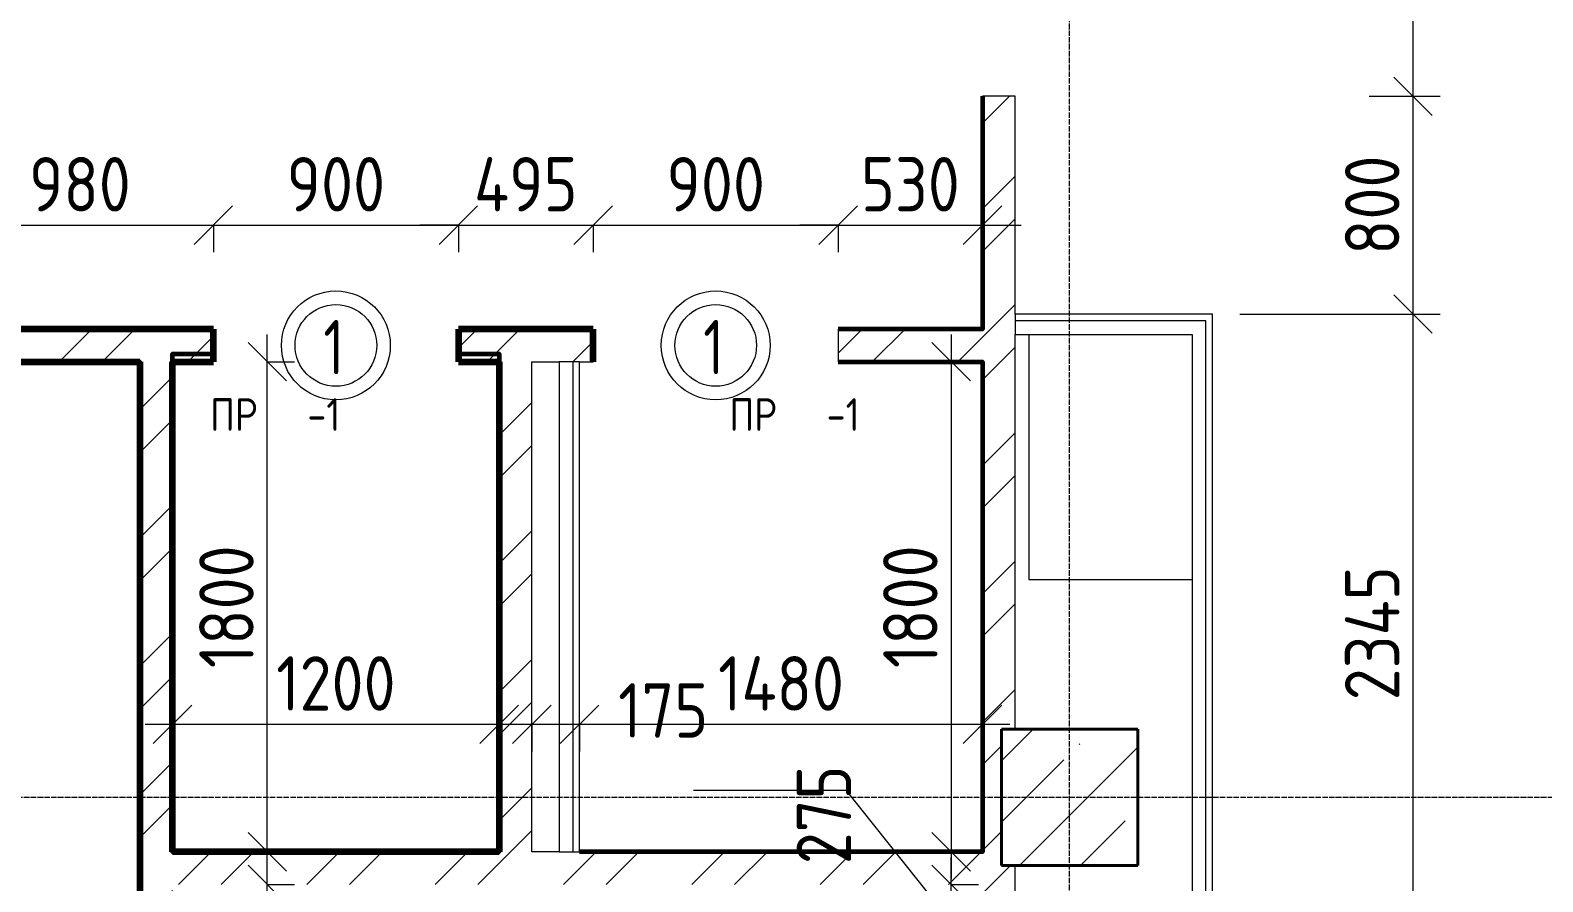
# Model space of a CAD drawing. Header units: millimetres. Extents: x -56773 to 221258, y -262288 to 26541.
# Drawn here: x -17417 to -11862, y -1305 to 1822 of the extents above; entities that cross this region are included whole.
import ezdxf

# ---------------------------------------------------------------- set-up
doc = ezdxf.new("R2010")
doc.units = ezdxf.units.MM
doc.linetypes.add('ADSK_Линия сетки', pattern=[25, 20, -2.5, 0, -2.5])
for name, color, linetype, lineweight in [('3.1 Штукатурка для инвесторов', 5, 'Continuous', 60), ('3.2) Штук 4 вып Сентябрь', 162, 'Continuous', 120), ('4.3)Шпакл баз сент инв подв и 1 эт', 6, 'Continuous', 60), ('Марки', 7, 'Continuous', 20), ('Марки дверей', 7, 'Continuous', 20), ('Несущие колонны', 7, 'Continuous', 18), ('Оси', 7, 'Continuous', 9), ('Перекрытие', 7, 'Continuous', 18), ('Размеры', 7, 'Continuous', 9), ('Стены внутренние', 7, 'Continuous', 18), ('Стены штриховка', 7, 'Continuous', 9)]:
    doc.layers.add(name, color=color, linetype=linetype, lineweight=lineweight)
doc.styles.add('GOST Common_3', font='', dxfattribs={"width": 0.9, "height": 200})
doc.styles.add('GOST Common_9', font='', dxfattribs={"width": 0.9, "height": 120})
doc.styles.add('GOST Common_B', font='', dxfattribs={"width": 0.8, "height": 200})
doc.styles.get('GOST Common_3').set_extended_font_data('GOST Common')
doc.styles.get('GOST Common_9').set_extended_font_data('GOST Common')
doc.styles.get('GOST Common_B').set_extended_font_data('GOST Common', bold=True)
doc.dimstyles.new('ADSK_Основной_2_0', dxfattribs={"dimscale": 304.8, "dimtxt": 201.142999, "dimasz": 0.463911, "dimexe": 0.328084, "dimexo": 0.328084, "dimgap": 0.164042, "dimtad": 1, "dimdec": 3, "dimrnd": 0.001, "dimdsep": 46, "dimtxsty": 'GOST Common_3', "dimblk1": 'OBLIQUE', "dimblk2": 'OBLIQUE', "dimsah": 1, "dimcen": 0.09, "dimdle": 0.328084, "dimazin": 2, "dimtfac": 1, "dimtdec": 4, "dimtix": 1, "dimtmove": 0, "dimatfit": 3, "dimfxl": 1, "dimtvp": 1, "dimtolj": 1, "dimtzin": 0, "dimlwd": 20, "dimlwe": 20, "dimarcsym": 2})
doc.dimstyles.new('ADSK_Основной_2_0_1', dxfattribs={"dimscale": 304.8, "dimtxt": 201.142999, "dimasz": 0.463911, "dimexe": 0.328084, "dimexo": 0.328084, "dimgap": 0.164042, "dimtad": 1, "dimdec": 3, "dimrnd": 0.001, "dimdsep": 46, "dimtxsty": 'GOST Common_3', "dimblk1": 'OBLIQUE', "dimblk2": 'OBLIQUE', "dimsah": 1, "dimcen": 0.09, "dimdle": 0.328084, "dimazin": 2, "dimtfac": 1, "dimtdec": 4, "dimtix": 1, "dimtmove": 1, "dimatfit": 3, "dimfxl": 1, "dimtvp": 1, "dimtolj": 1, "dimtzin": 0, "dimlwd": 20, "dimlwe": 20, "dimarcsym": 2})
pattern_1 = [(45, (0, 0), (-235.7317, 235.7317), []), (45, (157.15, 0), (-235.7317, 235.7317), [])]

# ---------------------------------------------------------------- blocks, each defined once
blk = doc.blocks.new('ADSK_КолоннаЖБ_Прямоугольная - 500x500 мм-V16-Кладочный план подвала')
at = {"layer": 'Несущие колонны', "lineweight": 9}
h = blk.add_hatch(dxfattribs=at)
h.set_pattern_fill('FP_22', color=256, style=0, pattern_type=2)
h.set_pattern_definition([(315, (995.03, -13600), (224.5064, 224.5064), []), (315, (995.03, -13824.5), (224.5064, 224.5064), [396.875, -79.375, 3.353, -76.022])])
h.paths.add_polyline_path([(-250, -250), (250, -250), (250, 250), (-250, 250)])
at = {"layer": 'Несущие колонны', "lineweight": 40}
for p, q in [((-250, -250), (-250, 250)), ((-250, 250), (250, 250)), ((250, 250), (-250, 250)), ((-250, 250), (-250, -250)), ((250, 250), (250, -250)), ((250, -250), (250, 250)), ((250, -250), (-250, -250)), ((-250, -250), (250, -250))]:
    blk.add_line(p, q, dxfattribs=at)
blk = doc.blocks.new('_Oblique')
at = {"color": 0, "linetype": 'ByBlock', "lineweight": -2}
blk.add_line((-0.5, -0.5), (0.5, 0.5), dxfattribs=at)
blk = doc.blocks.new('DIMBLOCK26-Кладочный план подвала')
at = {"layer": 'Defpoints', "color": 0, "lineweight": 25, "transparency": 16777216}
for p in [(-13935.2, 605), (-14035.1, -1195), (-13935.2, -1195)]:
    blk.add_point(p, dxfattribs=at)
at = {"layer": 'Размеры', "color": 0, "lineweight": 20, "transparency": 16777216}
for p, q in [((-14035.1, 705), (-14035.1, -1295)), ((-14035.2, 605), (-14135.1, 605)), ((-14035.2, -1195), (-14135.1, -1195))]:
    blk.add_line(p, q, dxfattribs=at)
at = {"layer": 'Размеры', "color": 0, "lineweight": 20, "transparency": 16777216, "xscale": 141.4, "yscale": 141.4, "zscale": 141.4}
for p, rotation in [((-14035.1, 605), 90), ((-14035.1, -1195), 270)]:
    blk.add_blockref('_Oblique', p, dxfattribs=dict(at, rotation=rotation))
at = {"layer": 'Размеры', "color": 0, "lineweight": 9, "transparency": 16777216, "insert": (-14185.1, -295), "char_height": 200, "width": 560.473, "attachment_point": 5, "rotation": 90, "style": 'GOST Common_3'}
blk.add_mtext('\\A1;1800', dxfattribs=at)
blk = doc.blocks.new('М_двери1 - Марка экземпляра 2-3719212-Кладочный план подвала')
at = {"layer": 'Марки дверей'}
for radius in [2, 1.5]:
    blk.add_circle((0, 0), radius, dxfattribs=at)
blk = doc.blocks.new('DIMBLOCK46-Кладочный план подвала')
at = {"layer": 'Defpoints', "color": 0, "lineweight": 25, "transparency": 16777216}
for p in [(-13075, 780), (-12338.8, 780), (-13075, -1565)]:
    blk.add_point(p, dxfattribs=at)
at = {"layer": 'Размеры', "color": 0, "lineweight": 20, "transparency": 16777216}
for p, q in [((-12338.8, -1665), (-12338.8, 880)), ((-12975, 780), (-12238.8, 780)), ((-12975, -1565), (-12238.8, -1565))]:
    blk.add_line(p, q, dxfattribs=at)
at = {"layer": 'Размеры', "color": 0, "lineweight": 20, "transparency": 16777216, "xscale": 141.4, "yscale": 141.4, "zscale": 141.4}
for p, rotation in [((-12338.8, 780), 90), ((-12338.8, -1565), 270)]:
    blk.add_blockref('_Oblique', p, dxfattribs=dict(at, rotation=rotation))
at = {"layer": 'Размеры', "color": 0, "lineweight": 9, "transparency": 16777216, "insert": (-12488.8, -392.5), "char_height": 200, "width": 625.93, "attachment_point": 5, "rotation": 90, "style": 'GOST Common_3'}
blk.add_mtext('\\A1;2345', dxfattribs=at)
blk = doc.blocks.new('DIMBLOCK47-Кладочный план подвала')
at = {"layer": 'Defpoints', "color": 0, "lineweight": 25, "transparency": 16777216}
for p in [(-12600, 1580), (-12338.8, 1580), (-13075, 780)]:
    blk.add_point(p, dxfattribs=at)
at = {"layer": 'Размеры', "color": 0, "lineweight": 20, "transparency": 16777216}
for p, q in [((-12338.8, 680), (-12338.8, 1680)), ((-12500, 1580), (-12238.8, 1580)), ((-12975, 780), (-12238.8, 780))]:
    blk.add_line(p, q, dxfattribs=at)
at = {"layer": 'Размеры', "color": 0, "lineweight": 20, "transparency": 16777216, "xscale": 141.4, "yscale": 141.4, "zscale": 141.4}
for p, rotation in [((-12338.8, 1580), 90), ((-12338.8, 780), 270)]:
    blk.add_blockref('_Oblique', p, dxfattribs=dict(at, rotation=rotation))
at = {"layer": 'Размеры', "color": 0, "lineweight": 9, "transparency": 16777216, "insert": (-12488.8, 1180), "char_height": 200, "width": 454.106, "attachment_point": 5, "rotation": 90, "style": 'GOST Common_3'}
blk.add_mtext('\\A1;800', dxfattribs=at)
blk = doc.blocks.new('DIMBLOCK48-Кладочный план подвала')
at = {"layer": 'Defpoints', "color": 0, "lineweight": 25, "transparency": 16777216}
for p in [(-12600, 2780), (-12338.8, 2780), (-12600, 1580)]:
    blk.add_point(p, dxfattribs=at)
at = {"layer": 'Размеры', "color": 0, "lineweight": 20, "transparency": 16777216}
for p, q in [((-12338.8, 1480), (-12338.8, 2880)), ((-12500, 2780), (-12238.8, 2780)), ((-12500, 1580), (-12238.8, 1580))]:
    blk.add_line(p, q, dxfattribs=at)
at = {"layer": 'Размеры', "color": 0, "lineweight": 20, "transparency": 16777216, "xscale": 141.4, "yscale": 141.4, "zscale": 141.4}
for p, rotation in [((-12338.8, 2780), 90), ((-12338.8, 1580), 270)]:
    blk.add_blockref('_Oblique', p, dxfattribs=dict(at, rotation=rotation))
at = {"layer": 'Размеры', "color": 0, "lineweight": 9, "transparency": 16777216, "insert": (-12488.8, 2180), "char_height": 200, "width": 560.473, "attachment_point": 5, "rotation": 90, "style": 'GOST Common_3'}
blk.add_mtext('\\A1;1200', dxfattribs=at)
blk = doc.blocks.new('DIMBLOCK126-Кладочный план подвала')
at = {"layer": 'Defpoints', "color": 0, "lineweight": 25, "transparency": 16777216}
for p in [(-17725, 1206.8), (-16745, 1206.8), (-16745, 1106.8)]:
    blk.add_point(p, dxfattribs=at)
at = {"layer": 'Размеры', "color": 0, "lineweight": 20, "transparency": 16777216}
for p, q in [((-17825, 1106.8), (-16645, 1106.8)), ((-17725, 1106.8), (-17725, 1006.8)), ((-16745, 1106.8), (-16745, 1006.8))]:
    blk.add_line(p, q, dxfattribs=at)
at = {"layer": 'Размеры', "color": 0, "lineweight": 20, "transparency": 16777216, "xscale": 141.4, "yscale": 141.4, "zscale": 141.4, "rotation": 180}
blk.add_blockref('_Oblique', (-17725, 1106.8), dxfattribs=at)
at = {"layer": 'Размеры', "color": 0, "lineweight": 20, "transparency": 16777216, "xscale": 141.4, "yscale": 141.4, "zscale": 141.4}
blk.add_blockref('_Oblique', (-16745, 1106.8), dxfattribs=at)
at = {"layer": 'Размеры', "color": 0, "lineweight": 9, "transparency": 16777216, "insert": (-17235, 1256.8), "char_height": 200, "width": 454.106, "attachment_point": 5, "style": 'GOST Common_3'}
blk.add_mtext('\\A1;980', dxfattribs=at)
blk = doc.blocks.new('DIMBLOCK127-Кладочный план подвала')
at = {"layer": 'Defpoints', "color": 0, "lineweight": 25, "transparency": 16777216}
for p in [(-16745, 1206.8), (-15845, 1206.8), (-15845, 1106.8)]:
    blk.add_point(p, dxfattribs=at)
at = {"layer": 'Размеры', "color": 0, "lineweight": 20, "transparency": 16777216}
for p, q in [((-16845, 1106.8), (-15745, 1106.8)), ((-16745, 1106.8), (-16745, 1006.8)), ((-15845, 1106.8), (-15845, 1006.8))]:
    blk.add_line(p, q, dxfattribs=at)
at = {"layer": 'Размеры', "color": 0, "lineweight": 20, "transparency": 16777216, "xscale": 141.4, "yscale": 141.4, "zscale": 141.4, "rotation": 180}
blk.add_blockref('_Oblique', (-16745, 1106.8), dxfattribs=at)
at = {"layer": 'Размеры', "color": 0, "lineweight": 20, "transparency": 16777216, "xscale": 141.4, "yscale": 141.4, "zscale": 141.4}
blk.add_blockref('_Oblique', (-15845, 1106.8), dxfattribs=at)
at = {"layer": 'Размеры', "color": 0, "lineweight": 9, "transparency": 16777216, "insert": (-16295, 1256.8), "char_height": 200, "width": 454.106, "attachment_point": 5, "style": 'GOST Common_3'}
blk.add_mtext('\\A1;900', dxfattribs=at)
blk = doc.blocks.new('DIMBLOCK128-Кладочный план подвала')
at = {"layer": 'Defpoints', "color": 0, "lineweight": 25, "transparency": 16777216}
for p in [(-15845, 1206.8), (-15350, 1206.8), (-15350, 1106.8)]:
    blk.add_point(p, dxfattribs=at)
at = {"layer": 'Размеры', "color": 0, "lineweight": 20, "transparency": 16777216}
for p, q in [((-15845, 1106.8), (-15986.4, 1106.8)), ((-15845, 1106.8), (-15845, 1006.8)), ((-15845, 1106.8), (-15350, 1106.8)), ((-15350, 1106.8), (-15350, 1006.8)), ((-15350, 1106.8), (-15208.6, 1106.8))]:
    blk.add_line(p, q, dxfattribs=at)
at = {"layer": 'Размеры', "color": 0, "lineweight": 20, "transparency": 16777216, "xscale": 141.4, "yscale": 141.4, "zscale": 141.4}
blk.add_blockref('_Oblique', (-15845, 1106.8), dxfattribs=at)
at = {"layer": 'Размеры', "color": 0, "lineweight": 20, "transparency": 16777216, "xscale": 141.4, "yscale": 141.4, "zscale": 141.4, "rotation": 180}
blk.add_blockref('_Oblique', (-15350, 1106.8), dxfattribs=at)
at = {"layer": 'Размеры', "color": 0, "lineweight": 9, "transparency": 16777216, "insert": (-15597.5, 1256.8), "char_height": 200, "width": 474.561, "attachment_point": 5, "style": 'GOST Common_3'}
blk.add_mtext('\\A1;495', dxfattribs=at)
blk = doc.blocks.new('DIMBLOCK129-Кладочный план подвала')
at = {"layer": 'Defpoints', "color": 0, "lineweight": 25, "transparency": 16777216}
for p in [(-15350, 1206.8), (-14450, 1206.8), (-14450, 1106.8)]:
    blk.add_point(p, dxfattribs=at)
at = {"layer": 'Размеры', "color": 0, "lineweight": 20, "transparency": 16777216}
for p, q in [((-15450, 1106.8), (-14350, 1106.8)), ((-15350, 1106.8), (-15350, 1006.8)), ((-14450, 1106.8), (-14450, 1006.8))]:
    blk.add_line(p, q, dxfattribs=at)
at = {"layer": 'Размеры', "color": 0, "lineweight": 20, "transparency": 16777216, "xscale": 141.4, "yscale": 141.4, "zscale": 141.4, "rotation": 180}
blk.add_blockref('_Oblique', (-15350, 1106.8), dxfattribs=at)
at = {"layer": 'Размеры', "color": 0, "lineweight": 20, "transparency": 16777216, "xscale": 141.4, "yscale": 141.4, "zscale": 141.4}
blk.add_blockref('_Oblique', (-14450, 1106.8), dxfattribs=at)
at = {"layer": 'Размеры', "color": 0, "lineweight": 9, "transparency": 16777216, "insert": (-14900, 1256.8), "char_height": 200, "width": 454.106, "attachment_point": 5, "style": 'GOST Common_3'}
blk.add_mtext('\\A1;900', dxfattribs=at)
blk = doc.blocks.new('DIMBLOCK130-Кладочный план подвала')
at = {"layer": 'Defpoints', "color": 0, "lineweight": 25, "transparency": 16777216}
for p in [(-14450, 1206.8), (-13920, 1206.8), (-13920, 1106.8)]:
    blk.add_point(p, dxfattribs=at)
at = {"layer": 'Размеры', "color": 0, "lineweight": 20, "transparency": 16777216}
for p, q in [((-14450, 1106.8), (-14591.4, 1106.8)), ((-14450, 1106.8), (-14450, 1006.8)), ((-14450, 1106.8), (-13920, 1106.8)), ((-13920, 1106.8), (-13920, 1006.8)), ((-13920, 1106.8), (-13778.6, 1106.8))]:
    blk.add_line(p, q, dxfattribs=at)
at = {"layer": 'Размеры', "color": 0, "lineweight": 20, "transparency": 16777216, "xscale": 141.4, "yscale": 141.4, "zscale": 141.4}
blk.add_blockref('_Oblique', (-14450, 1106.8), dxfattribs=at)
at = {"layer": 'Размеры', "color": 0, "lineweight": 20, "transparency": 16777216, "xscale": 141.4, "yscale": 141.4, "zscale": 141.4, "rotation": 180}
blk.add_blockref('_Oblique', (-13920, 1106.8), dxfattribs=at)
at = {"layer": 'Размеры', "color": 0, "lineweight": 9, "transparency": 16777216, "insert": (-14185, 1256.8), "char_height": 200, "width": 454.106, "attachment_point": 5, "style": 'GOST Common_3'}
blk.add_mtext('\\A1;530', dxfattribs=at)
blk = doc.blocks.new('DIMBLOCK133-Кладочный план подвала')
at = {"layer": 'Defpoints', "color": 0, "lineweight": 25, "transparency": 16777216}
for p in [(-17630.9, 605), (-17530.9, 605), (-17015, -3510)]:
    blk.add_point(p, dxfattribs=at)
at = {"layer": 'Размеры', "color": 0, "lineweight": 20, "transparency": 16777216}
for p, q in [((-17530.9, -3610), (-17530.9, 705)), ((-17530.9, 605), (-17430.9, 605)), ((-17115, -3510), (-17630.9, -3510))]:
    blk.add_line(p, q, dxfattribs=at)
at = {"layer": 'Размеры', "color": 0, "lineweight": 20, "transparency": 16777216, "xscale": 141.4, "yscale": 141.4, "zscale": 141.4}
for p, rotation in [((-17530.9, 605), 90), ((-17530.9, -3510), 270)]:
    blk.add_blockref('_Oblique', p, dxfattribs=dict(at, rotation=rotation))
at = {"layer": 'Размеры', "color": 0, "lineweight": 9, "transparency": 16777216, "insert": (-17680.9, -1452.5), "char_height": 200, "width": 535.927, "attachment_point": 5, "rotation": 90, "style": 'GOST Common_3'}
blk.add_mtext('\\A1;4115', dxfattribs=at)
blk = doc.blocks.new('DIMBLOCK140-Кладочный план подвала')
at = {"layer": 'Defpoints', "color": 0, "lineweight": 25, "transparency": 16777216}
for p in [(-16646.7, 605), (-16546.7, 605), (-16646.7, -1195)]:
    blk.add_point(p, dxfattribs=at)
at = {"layer": 'Размеры', "color": 0, "lineweight": 20, "transparency": 16777216}
for p, q in [((-16546.7, -1295), (-16546.7, 705)), ((-16546.7, 605), (-16446.7, 605)), ((-16546.7, -1195), (-16446.7, -1195))]:
    blk.add_line(p, q, dxfattribs=at)
at = {"layer": 'Размеры', "color": 0, "lineweight": 20, "transparency": 16777216, "xscale": 141.4, "yscale": 141.4, "zscale": 141.4}
for p, rotation in [((-16546.7, 605), 90), ((-16546.7, -1195), 270)]:
    blk.add_blockref('_Oblique', p, dxfattribs=dict(at, rotation=rotation))
at = {"layer": 'Размеры', "color": 0, "lineweight": 9, "transparency": 16777216, "insert": (-16696.7, -295), "char_height": 200, "width": 560.473, "attachment_point": 5, "rotation": 90, "style": 'GOST Common_3'}
blk.add_mtext('\\A1;1800', dxfattribs=at)
blk = doc.blocks.new('DIMBLOCK141-Кладочный план подвала')
at = {"layer": 'Defpoints', "color": 0, "lineweight": 25, "transparency": 16777216}
for p in [(-15575, -626.7), (-15400, -626.7), (-15400, -726.7)]:
    blk.add_point(p, dxfattribs=at)
at = {"layer": 'Размеры', "color": 0, "lineweight": 20, "transparency": 16777216}
for p, q in [((-15675, -726.7), (-15300, -726.7)), ((-15575, -726.7), (-15575, -826.7)), ((-15400, -726.7), (-15400, -826.7))]:
    blk.add_line(p, q, dxfattribs=at)
at = {"layer": 'Размеры', "color": 0, "lineweight": 20, "transparency": 16777216, "xscale": 141.4, "yscale": 141.4, "zscale": 141.4, "rotation": 180}
blk.add_blockref('_Oblique', (-15575, -726.7), dxfattribs=at)
at = {"layer": 'Размеры', "color": 0, "lineweight": 20, "transparency": 16777216, "xscale": 141.4, "yscale": 141.4, "zscale": 141.4}
blk.add_blockref('_Oblique', (-15400, -726.7), dxfattribs=at)
at = {"layer": 'Размеры', "color": 0, "lineweight": 9, "transparency": 16777216, "insert": (-15258.4, -575.8), "char_height": 200, "width": 409.104, "attachment_point": 1, "line_spacing_factor": 1.022761, "style": 'GOST Common_3'}
blk.add_mtext('\\A1;175', dxfattribs=at)
blk = doc.blocks.new('DIMBLOCK142-Кладочный план подвала')
at = {"layer": 'Defpoints', "color": 0, "lineweight": 25, "transparency": 16777216}
for p in [(-15400, -626.7), (-13920, -626.7), (-13920, -726.7)]:
    blk.add_point(p, dxfattribs=at)
at = {"layer": 'Размеры', "color": 0, "lineweight": 20, "transparency": 16777216}
for p, q in [((-15500, -726.7), (-13820, -726.7)), ((-15400, -726.7), (-15400, -826.7)), ((-13920, -726.7), (-13920, -826.7))]:
    blk.add_line(p, q, dxfattribs=at)
at = {"layer": 'Размеры', "color": 0, "lineweight": 20, "transparency": 16777216, "xscale": 141.4, "yscale": 141.4, "zscale": 141.4, "rotation": 180}
blk.add_blockref('_Oblique', (-15400, -726.7), dxfattribs=at)
at = {"layer": 'Размеры', "color": 0, "lineweight": 20, "transparency": 16777216, "xscale": 141.4, "yscale": 141.4, "zscale": 141.4}
blk.add_blockref('_Oblique', (-13920, -726.7), dxfattribs=at)
at = {"layer": 'Размеры', "color": 0, "lineweight": 9, "transparency": 16777216, "insert": (-14660, -576.7), "char_height": 200, "width": 580.928, "attachment_point": 5, "style": 'GOST Common_3'}
blk.add_mtext('\\A1;1480', dxfattribs=at)
blk = doc.blocks.new('DIMBLOCK143-Кладочный план подвала')
at = {"layer": 'Defpoints', "color": 0, "lineweight": 25, "transparency": 16777216}
for p in [(-16895, -626.7), (-15695, -626.7), (-15695, -726.7)]:
    blk.add_point(p, dxfattribs=at)
at = {"layer": 'Размеры', "color": 0, "lineweight": 20, "transparency": 16777216}
for p, q in [((-16995, -726.7), (-15595, -726.7)), ((-16895, -726.7), (-16895, -826.7)), ((-15695, -726.7), (-15695, -826.7))]:
    blk.add_line(p, q, dxfattribs=at)
at = {"layer": 'Размеры', "color": 0, "lineweight": 20, "transparency": 16777216, "xscale": 141.4, "yscale": 141.4, "zscale": 141.4, "rotation": 180}
blk.add_blockref('_Oblique', (-16895, -726.7), dxfattribs=at)
at = {"layer": 'Размеры', "color": 0, "lineweight": 20, "transparency": 16777216, "xscale": 141.4, "yscale": 141.4, "zscale": 141.4}
blk.add_blockref('_Oblique', (-15695, -726.7), dxfattribs=at)
at = {"layer": 'Размеры', "color": 0, "lineweight": 9, "transparency": 16777216, "insert": (-16295, -576.7), "char_height": 200, "width": 560.473, "attachment_point": 5, "style": 'GOST Common_3'}
blk.add_mtext('\\A1;1200', dxfattribs=at)
blk = doc.blocks.new('DIMBLOCK145-Кладочный план подвала')
at = {"layer": 'Defpoints', "color": 0, "lineweight": 25, "transparency": 16777216}
for p in [(-16646.7, -1315), (-16546.7, -1315), (-16646.7, -1490)]:
    blk.add_point(p, dxfattribs=at)
at = {"layer": 'Размеры', "color": 0, "lineweight": 20, "transparency": 16777216}
for p, q in [((-16546.7, -1590), (-16546.7, -1215)), ((-16546.7, -1315), (-16446.7, -1315)), ((-16546.7, -1490), (-16446.7, -1490)), ((-16546.7, -1838.1), (-16546.7, -1490)), ((-16405.3, -1838.1), (-16546.7, -1838.1))]:
    blk.add_line(p, q, dxfattribs=at)
at = {"layer": 'Размеры', "color": 0, "lineweight": 20, "transparency": 16777216, "xscale": 141.4, "yscale": 141.4, "zscale": 141.4}
for p, rotation in [((-16546.7, -1315), 90), ((-16546.7, -1490), 270)]:
    blk.add_blockref('_Oblique', p, dxfattribs=dict(at, rotation=rotation))
at = {"layer": 'Размеры', "color": 0, "lineweight": 9, "transparency": 16777216, "insert": (-16274.3, -1859.3), "char_height": 200, "width": 409.104, "attachment_point": 1, "rotation": 90, "line_spacing_factor": 1.022761, "style": 'GOST Common_3'}
blk.add_mtext('\\A1;175', dxfattribs=at)
blk = doc.blocks.new('DIMBLOCK149-Кладочный план подвала')
at = {"layer": 'Defpoints', "color": 0, "lineweight": 25, "transparency": 16777216}
for p in [(-14135.1, -1315), (-14035.1, -1315), (-14135.1, -1590)]:
    blk.add_point(p, dxfattribs=at)
at = {"layer": 'Размеры', "color": 0, "lineweight": 20, "transparency": 16777216}
for p, q in [((-14419.2, -970), (-14982.1, -970)), ((-14035.1, -1452.5), (-14419.2, -970)), ((-14035.1, -1690), (-14035.1, -1215)), ((-14035.1, -1315), (-13935.1, -1315)), ((-14035.1, -1590), (-13935.1, -1590))]:
    blk.add_line(p, q, dxfattribs=at)
at = {"layer": 'Размеры', "color": 0, "lineweight": 20, "transparency": 16777216, "xscale": 141.4, "yscale": 141.4, "zscale": 141.4}
for p, rotation in [((-14035.1, -1315), 90), ((-14035.1, -1590), 270)]:
    blk.add_blockref('_Oblique', p, dxfattribs=dict(at, rotation=rotation))
at = {"layer": 'Размеры', "color": 0, "lineweight": 9, "transparency": 16777216, "insert": (-14602.5, -1240.7), "char_height": 200, "width": 454.106, "attachment_point": 1, "rotation": 90, "line_spacing_factor": 1.022761, "style": 'GOST Common_3'}
blk.add_mtext('\\A1;275', dxfattribs=at)

msp = doc.modelspace()

# ---------------------------------------------------------------- hatches: boundary and pattern name
at = {"layer": 'Стены внутренние', "lineweight": 9}
h = msp.add_hatch(dxfattribs=at)
h.set_pattern_fill('FP_2', color=256, style=0, pattern_type=2)
h.set_pattern_definition(pattern_1)
h.paths.add_polyline_path([(-13800, -6945.031), (-13800, -5670.031), (-13920, -5670.031), (-13920, -6945.031)])
h.paths.add_polyline_path([(-13920, -4470.031), (-13800, -4470.031), (-13800, -1245.031), (-13850, -1245.031), (-13850, -745.031), (-13800, -745.031), (-13800, 1579.969), (-13920, 1579.969), (-13920, -3729.2173)])
h.paths.add_polyline_path([(-13920, 2779.969), (-13800, 2779.969), (-13800, 3154.969), (-13850, 3154.969), (-13850, 3484.969), (-13920, 3484.969)])
h = msp.add_hatch(dxfattribs=at)
h.set_pattern_fill('FP_2', color=256, style=0, pattern_type=2)
h.set_pattern_definition(pattern_1)
h.paths.add_polyline_path([(-13920, 604.969), (-13920, 724.969), (-14450, 724.969), (-14450, 604.969)])
h.paths.add_polyline_path([(-17725, 604.969), (-16745, 604.969), (-16745, 724.969), (-17725, 724.969)])
h.paths.add_polyline_path([(-18925, 604.969), (-18925, 724.969), (-19550, 724.969), (-19550, 604.969)])
h.paths.add_polyline_path([(-15350, 604.969), (-15350, 724.969), (-15845, 724.969), (-15845, 604.969), (-15400, 604.969)])
h = msp.add_hatch(dxfattribs=at)
h.set_pattern_fill('FP_2', color=256, style=0, pattern_type=2)
h.set_pattern_definition(pattern_1)
h.paths.add_polyline_path([(-16895, -3390.031), (-16895, 604.969), (-17015, 604.969), (-17015, -3390.031)])
h = msp.add_hatch(dxfattribs=at)
h.set_pattern_fill('FP_2', color=256, style=0, pattern_type=2)
h.set_pattern_definition(pattern_1)
h.paths.add_polyline_path([(-15575, -3390.031), (-15575, -1315.031), (-15695, -1315.031), (-15695, -3390.031)])
h.paths.add_polyline_path([(-15575, -1195.031), (-15575, 604.969), (-15695, 604.969), (-15695, -1195.031)])
h = msp.add_hatch(dxfattribs=at)
h.set_pattern_fill('FP_2', color=256, style=0, pattern_type=2)
h.set_pattern_definition(pattern_1)
h.paths.add_polyline_path([(-13920, -1315.031), (-13920, -1195.031), (-16895, -1195.031), (-16895, -1315.031), (-15162.6529, -1315.031)])

# ---------------------------------------------------------------- linework, layer by layer
at = {"layer": '3.1 Штукатурка для инвесторов'}
for points in [[(-13920, 1579.969), (-13920, 724.969), (-14450, 724.969)], [(-16745, 724.969), (-17725, 724.969)], [(-15350, 724.969), (-15845, 724.969)], [(-15845, 634.4273), (-15695, 634.4273), (-15695, -1195.031), (-16895, -1195.031), (-16895, 634.4273), (-16745, 634.4273)], [(-16795, -3510.031), (-17015, -3510.031), (-17015, 604.969), (-17725, 604.969)], [(-14450, 604.969), (-13920, 604.969), (-13920, -1195.031), (-15400, -1195.031)]]:
    msp.add_lwpolyline(points, dxfattribs=at)
at = {"layer": '3.2) Штук 4 вып Сентябрь'}
for p, q in [((-16745, 724.969), (-17725, 724.969)), ((-16745, 604.969), (-16745, 724.969)), ((-15350, 724.969), (-15845, 724.969)), ((-15845, 724.969), (-15845, 604.969)), ((-15350, 604.969), (-15350, 724.969)), ((-17725, 604.969), (-17015, 604.969)), ((-17015, 604.969), (-17015, -3510.031)), ((-16895, -1195.031), (-16895, 604.969)), ((-16895, 604.969), (-16745, 604.969)), ((-15845, 604.969), (-15695, 604.969)), ((-15695, 604.969), (-15695, -1195.031)), ((-15695, -1195.031), (-16895, -1195.031))]:
    msp.add_line(p, q, dxfattribs=at)
at = {"layer": '4.3)Шпакл баз сент инв подв и 1 эт'}
for p, q in [((-16745, 724.969), (-17725, 724.969)), ((-15350, 724.969), (-15845, 724.969)), ((-17725, 604.969), (-17015, 604.969)), ((-17015, 604.969), (-17015, -3510.031))]:
    msp.add_line(p, q, dxfattribs=at)
at = {"layer": 'Оси', "linetype": 'ADSK_Линия сетки', "lineweight": 5}
for p, q in [((-13600, -10973.8823), (-13600, 24500.9141)), ((62221.372, -995.031), (-25240.0967, -995.031))]:
    msp.add_line(p, q, dxfattribs=at)
at = {"layer": 'Перекрытие'}
for p, q in [((-13750, 704.969), (-13750, -195.031)), ((-13750, -195.031), (-13150, -195.031))]:
    msp.add_line(p, q, dxfattribs=at)
at = {"layer": 'Стены внутренние', "lineweight": 5}
for p, q in [((-13800, 1579.969), (-13920, 1579.969)), ((-13920, 1579.969), (-13920, 724.969)), ((-13800, 779.969), (-13800, 1579.969)), ((-13075, 779.969), (-13800, 779.969)), ((-13075, -1565.031), (-13075, 779.969)), ((-13920, 724.969), (-14450, 724.969)), ((-14450, 724.969), (-14450, 604.969)), ((-13800, -745.031), (-13800, 704.969)), ((-13800, 704.969), (-13150, 704.969)), ((-13150, 704.969), (-13150, -1445.031)), ((-15575, -1195.031), (-15575, 604.969)), ((-15575, 604.969), (-15475, 604.969)), ((-15475, 604.969), (-15475, -1195.031)), ((-15400, 604.969), (-15350, 604.969)), ((-15400, -1195.031), (-15400, 604.969)), ((-14450, 604.969), (-13920, 604.969)), ((-13920, 604.969), (-13920, -1195.031)), ((-15475, -1195.031), (-15575, -1195.031)), ((-13920, -1195.031), (-15400, -1195.031)), ((-13800, -1445.031), (-13800, -1245.031))]:
    msp.add_line(p, q, dxfattribs=at)
at = {"layer": 'Стены штриховка', "lineweight": 9}
for p, q in [((-13800, 779.969), (-13800, 704.969)), ((-13100, 754.969), (-13800, 754.969)), ((-13100, -1565.031), (-13100, 754.969)), ((-15400, 604.969), (-15475, 604.969)), ((-15425, 604.969), (-15425, -1195.031)), ((-15475, -1195.031), (-15400, -1195.031))]:
    msp.add_line(p, q, dxfattribs=at)

# ---------------------------------------------------------------- block references
at = {"layer": 'Марки дверей', "xscale": 99.99999999999993, "yscale": 99.99999999999993, "zscale": 99.99999999999993}
for p in [(-16295, 664.969), (-14900, 664.969)]:
    msp.add_blockref('М_двери1 - Марка экземпляра 2-3719212-Кладочный план подвала', p, dxfattribs=at)
at = {"layer": 'Несущие колонны', "rotation": 89.9999999999999}
msp.add_blockref('ADSK_КолоннаЖБ_Прямоугольная - 500x500 мм-V16-Кладочный план подвала', (-13600, -995.031), dxfattribs=at)

# ---------------------------------------------------------------- texts
at = {"layer": 'Марки', "lineweight": 9, "char_height": 120, "attachment_point": 1, "style": 'GOST Common_9'}
for s, insert, width in [('ПР', (-16757.1595, 470.8967), 432.91125), ('-1', (-16399.972, 470.8967), 331.898625), ('ПР', (-14850, 470.8967), 432.91125), ('-1', (-14492.8125, 470.8967), 331.898625)]:
    msp.add_mtext(s, dxfattribs=dict(at, insert=insert, width=width))
at = {"layer": 'Марки дверей', "lineweight": 5, "char_height": 200, "width": 102.616, "attachment_point": 1, "style": 'GOST Common_B'}
for insert in [(-16340.6574, 758.6279), (-14945.6574, 758.6279)]:
    msp.add_mtext('\\fGOST Common|b1|i0|c204|p34|;\\W.8;1', dxfattribs=dict(at, insert=insert))

# ---------------------------------------------------------------- dimensions: what is measured, and where the dimension line sits
at = {"layer": 'Размеры', "lineweight": 9}
for base, p1, p2, override, picture, middle in [((-12338.8346, 2779.969), (-12600, 1579.969), (-12600, 2779.969), {"dimpost": '<>', "dimfxl": 1200}, 'DIMBLOCK48-Кладочный план подвала', (-12488.8346, 2179.969)), ((-12338.8346, 1579.969), (-13075, 779.969), (-12600, 1579.969), {"dimpost": '<>', "dimfxl": 930.389703}, 'DIMBLOCK47-Кладочный план подвала', (-12488.8346, 1179.969)), ((-12338.8346, 779.969), (-13075, -1565.031), (-13075, 779.969), {"dimpost": '<>', "dimfxl": 2345}, 'DIMBLOCK46-Кладочный план подвала', (-12488.8346, -392.531)), ((-17530.8701, 604.969), (-17015, -3510.031), (-17630.855, 604.969), {"dimpost": '<>', "dimfxl": 4160.829531}, 'DIMBLOCK133-Кладочный план подвала', (-17680.8701, -1452.531)), ((-16546.6651, 604.969), (-16646.65, -1195.031), (-16646.65, 604.969), {"dimpost": '<>', "dimfxl": 1800}, 'DIMBLOCK140-Кладочный план подвала', (-16696.6651, -295.031)), ((-14035.1406, -1195.031), (-13935.1557, 604.969), (-13935.1557, -1195.031), {"dimpost": '<>', "dimfxl": 1800}, 'DIMBLOCK26-Кладочный план подвала', (-14185.1406, -295.031))]:
    dim = msp.add_linear_dim(base=base, p1=p1, p2=p2, angle=90, dimstyle='ADSK_Основной_2_0', override=override, dxfattribs=at)
    dim.commit()
    dim.dimension.update_dxf_attribs({"geometry": picture, "text_midpoint": middle})
for base, p1, p2, override, picture, middle in [((-16745, 1106.8308), (-17725, 1206.8157), (-16745, 1206.8157), {"dimpost": '<>', "dimfxl": 980}, 'DIMBLOCK126-Кладочный план подвала', (-17235, 1256.8308)), ((-15845, 1106.8308), (-16745, 1206.8157), (-15845, 1206.8157), {"dimpost": '<>', "dimfxl": 900}, 'DIMBLOCK127-Кладочный план подвала', (-16295, 1256.8308)), ((-15350, 1106.8308), (-15845, 1206.8157), (-15350, 1206.8157), {"dimpost": '<>', "dimfxl": 495}, 'DIMBLOCK128-Кладочный план подвала', (-15597.5, 1256.8308)), ((-14450, 1106.8308), (-15350, 1206.8157), (-14450, 1206.8157), {"dimpost": '<>', "dimfxl": 900}, 'DIMBLOCK129-Кладочный план подвала', (-14900, 1256.8308)), ((-13920, 1106.8308), (-14450, 1206.8157), (-13920, 1206.8157), {"dimpost": '<>', "dimfxl": 530}, 'DIMBLOCK130-Кладочный план подвала', (-14185, 1256.8308)), ((-15695, -726.7001), (-16895, -626.7152), (-15695, -626.7152), {"dimpost": '<>', "dimfxl": 1200}, 'DIMBLOCK143-Кладочный план подвала', (-16295, -576.7001)), ((-13920, -726.7001), (-15400, -626.7152), (-13920, -626.7152), {"dimpost": '<>', "dimfxl": 1480}, 'DIMBLOCK142-Кладочный план подвала', (-14660, -576.7001))]:
    dim = msp.add_linear_dim(base=base, p1=p1, p2=p2, dimstyle='ADSK_Основной_2_0', override=override, dxfattribs=at)
    dim.commit()
    dim.dimension.update_dxf_attribs({"geometry": picture, "text_midpoint": middle})
dim = msp.add_linear_dim(base=(-15400, -726.7001), p1=(-15575, -626.7152), p2=(-15400, -626.7152), dimstyle='ADSK_Основной_2_0_1', override={"dimpost": '<>', "dimfxl": 175}, dxfattribs=at)
dim.commit()
dim.dimension.update_dxf_attribs({"geometry": 'DIMBLOCK141-Кладочный план подвала', "text_midpoint": (-15053.8788, -892.4815), "dimtype": 160})
for base, p1, p2, override, picture, middle in [((-14035.1406, -1315.031), (-14135.1255, -1590.031), (-14135.1255, -1315.031), {"dimpost": '<>', "dimfxl": 275}, 'DIMBLOCK149-Кладочный план подвала', (-14469.1997, -969.9663)), ((-16546.6651, -1315.031), (-16646.65, -1490.031), (-16646.65, -1315.031), {"dimpost": '<>', "dimfxl": 175}, 'DIMBLOCK145-Кладочный план подвала', (-16299.2978, -1838.0871))]:
    dim = msp.add_linear_dim(base=base, p1=p1, p2=p2, angle=90, dimstyle='ADSK_Основной_2_0_1', override=override, dxfattribs=at)
    dim.commit()
    dim.dimension.update_dxf_attribs({"geometry": picture, "text_midpoint": middle, "dimtype": 160, "text_rotation": 90})

doc.saveas('drawing.dxf')
